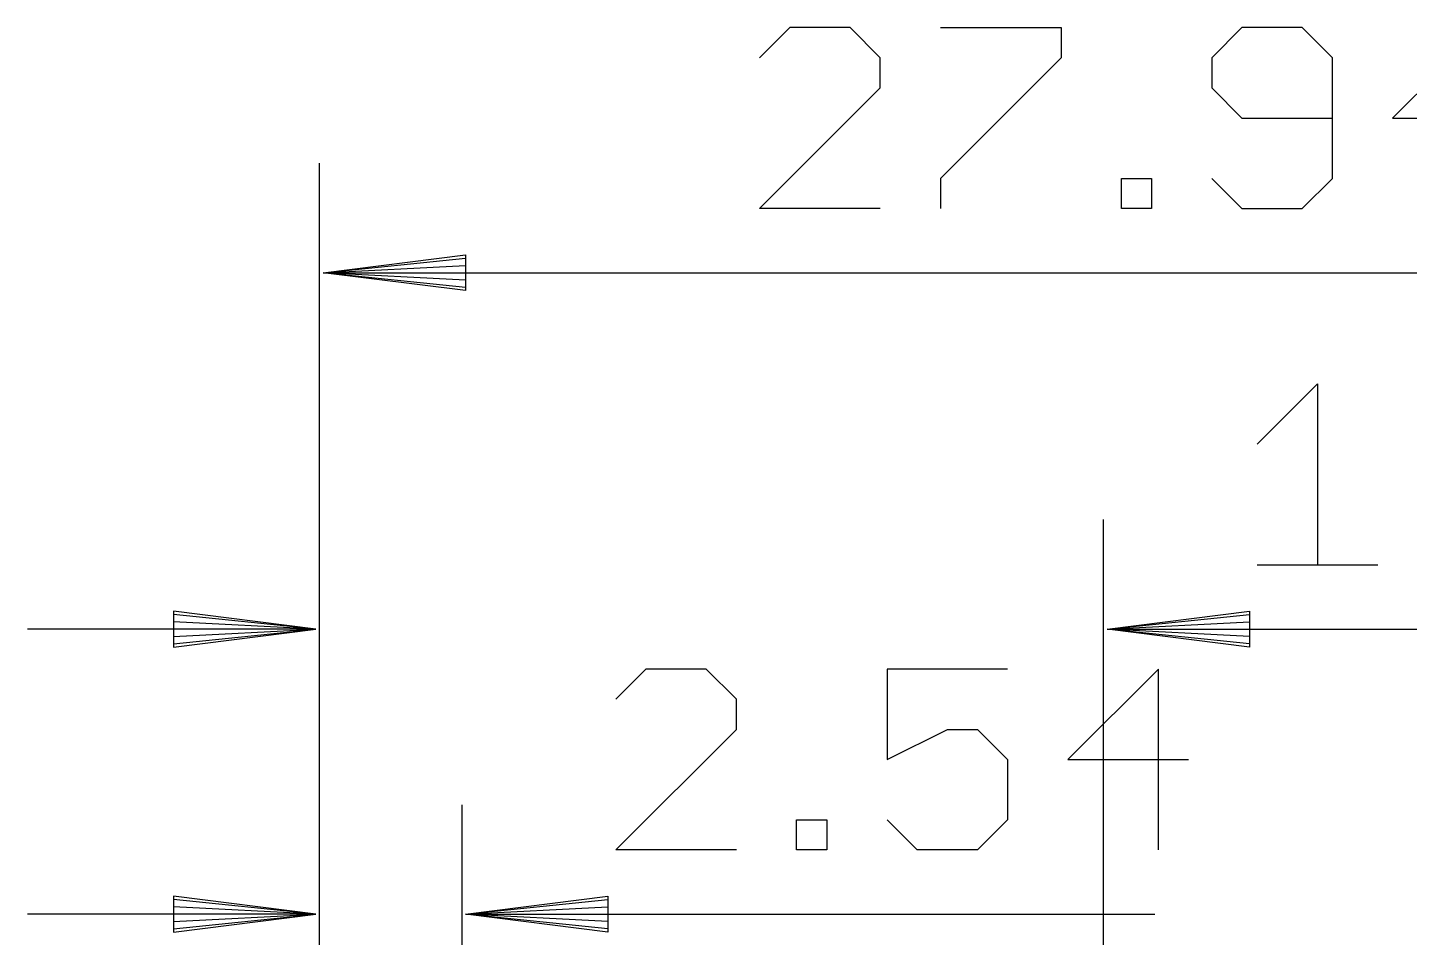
# Model space of a CAD drawing. Extents: x -12.6 to 36, y -7.3 to 38.4.
# Drawn here: x -5.2 to 19.42, y 22.19 to 38.4 of the extents above; entities that cross this region are included whole.
import ezdxf

# ---------------------------------------------------------------- set-up
doc = ezdxf.new("R2010")
doc.units = 0
doc.layers.add('47', color=253, linetype='CONTINUOUS')

msp = doc.modelspace()

# ---------------------------------------------------------------- linework, layer by layer
at = {"layer": '47'}
for p, q in [((8.381, 38.4041), (7.8437, 37.8668)), ((9.4554, 38.4041), (8.381, 38.4041)), ((9.9926, 37.8668), (9.4554, 38.4041)), ((11.0665, 38.4041), (13.2154, 38.4041)), ((13.2154, 38.4041), (13.2154, 37.8668)), ((16.4378, 38.4041), (15.9006, 37.8668)), ((17.5123, 38.4041), (16.4378, 38.4041)), ((18.0495, 37.8668), (17.5123, 38.4041)), ((20.735, 38.4041), (19.1234, 36.7924)), ((9.9926, 37.3296), (9.9926, 37.8668)), ((13.2154, 37.8668), (11.0665, 35.7179)), ((15.9006, 37.8668), (15.9006, 37.3296)), ((18.0495, 35.7179), (18.0495, 37.8668)), ((7.8437, 35.1807), (9.9926, 37.3296)), ((15.9006, 37.3296), (16.4378, 36.7924)), ((16.4378, 36.7924), (18.0495, 36.7924)), ((19.1234, 36.7924), (21.2723, 36.7924)), ((0, 11.303), (0, 35.986)), ((11.0665, 35.7179), (11.0665, 35.1807)), ((14.2892, 35.1807), (14.2892, 35.7179)), ((14.2892, 35.7179), (14.8265, 35.7179)), ((14.8265, 35.7179), (14.8265, 35.1807)), ((15.9006, 35.7179), (16.4378, 35.1807)), ((17.5123, 35.1807), (18.0495, 35.7179)), ((9.9926, 35.1807), (7.8437, 35.1807)), ((14.8265, 35.1807), (14.2892, 35.1807)), ((16.4378, 35.1807), (17.5123, 35.1807)), ((0.065, 34.036), (2.6, 34.3552)), ((0.065, 34.036), (2.6, 34.296)), ((2.6, 34.3552), (2.6, 33.7168)), ((0.065, 34.036), (2.6, 34.166)), ((0.065, 34.036), (27.875, 34.036)), ((2.6, 33.7168), (0.065, 34.036)), ((2.6, 33.906), (0.065, 34.036)), ((2.6, 33.776), (0.065, 34.036)), ((16.7097, 30.9796), (17.7842, 32.0541)), ((17.7842, 32.0541), (17.7842, 28.8307)), ((0, 20.32), (0, 29.636)), ((13.97, 20.32), (13.97, 29.636)), ((16.7097, 28.8307), (18.8586, 28.8307)), ((-0.065, 27.686), (-2.6, 28.0052)), ((-2.6, 28.0052), (-2.6, 27.3668)), ((-0.065, 27.686), (-2.6, 27.946)), ((14.035, 27.686), (16.57, 28.0052)), ((14.035, 27.686), (16.57, 27.946)), ((16.57, 28.0052), (16.57, 27.3668)), ((-0.065, 27.686), (-5.2, 27.686)), ((-0.065, 27.686), (-2.6, 27.816)), ((-2.6, 27.3668), (-0.065, 27.686)), ((-2.6, 27.556), (-0.065, 27.686)), ((-2.6, 27.426), (-0.065, 27.686)), ((14.035, 27.686), (16.57, 27.816)), ((14.035, 27.686), (29.1019, 27.686)), ((16.57, 27.3668), (14.035, 27.686)), ((16.57, 27.556), (14.035, 27.686)), ((16.57, 27.426), (14.035, 27.686)), ((5.8169, 26.9741), (5.2797, 26.4368)), ((6.8914, 26.9741), (5.8169, 26.9741)), ((7.4286, 26.4368), (6.8914, 26.9741)), ((12.2627, 26.9741), (10.1138, 26.9741)), ((10.1138, 26.9741), (10.1138, 25.3624)), ((14.9483, 26.9741), (13.3366, 25.3624)), ((14.9483, 23.7507), (14.9483, 26.9741)), ((7.4286, 25.8996), (7.4286, 26.4368)), ((5.2797, 23.7507), (7.4286, 25.8996)), ((10.1138, 25.3624), (11.1883, 25.8996)), ((11.1883, 25.8996), (11.7255, 25.8996)), ((11.7255, 25.8996), (12.2627, 25.3624)), ((12.2627, 25.3624), (12.2627, 24.2879)), ((13.3366, 25.3624), (15.4855, 25.3624)), ((0, 19.05), (0, 24.556)), ((2.54, 19.05), (2.54, 24.556)), ((8.5025, 23.7507), (8.5025, 24.2879)), ((8.5025, 24.2879), (9.0397, 24.2879)), ((9.0397, 24.2879), (9.0397, 23.7507)), ((10.6511, 23.7507), (10.1138, 24.2879)), ((12.2627, 24.2879), (11.7255, 23.7507)), ((7.4286, 23.7507), (5.2797, 23.7507)), ((9.0397, 23.7507), (8.5025, 23.7507)), ((11.7255, 23.7507), (10.6511, 23.7507)), ((-0.065, 22.606), (-2.6, 22.9252)), ((-2.6, 22.9252), (-2.6, 22.2868)), ((2.605, 22.606), (5.14, 22.9252)), ((5.14, 22.9252), (5.14, 22.2868)), ((-0.065, 22.606), (-2.6, 22.866)), ((-0.065, 22.606), (-2.6, 22.736)), ((2.605, 22.606), (5.14, 22.866)), ((2.605, 22.606), (5.14, 22.736)), ((-0.065, 22.606), (-5.2, 22.606)), ((-2.6, 22.2868), (-0.065, 22.606)), ((-2.6, 22.476), (-0.065, 22.606)), ((-2.6, 22.346), (-0.065, 22.606)), ((2.605, 22.606), (14.8871, 22.606)), ((5.14, 22.2868), (2.605, 22.606)), ((5.14, 22.476), (2.605, 22.606)), ((5.14, 22.346), (2.605, 22.606))]:
    msp.add_line(p, q, dxfattribs=at)

doc.saveas('drawing.dxf')
